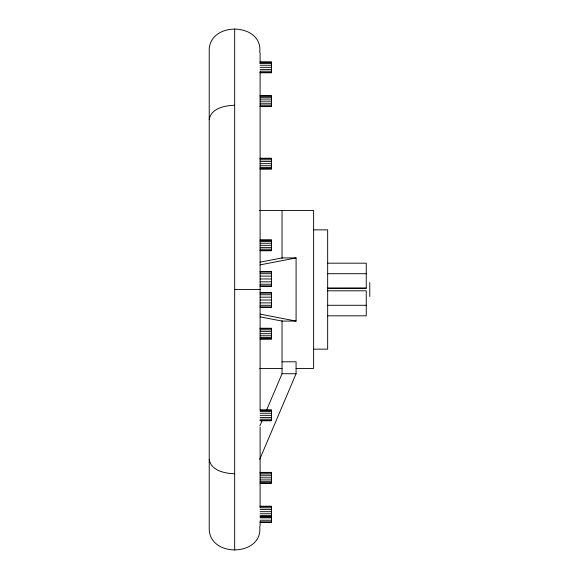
<?xml version="1.0" encoding="UTF-8"?>
<svg xmlns="http://www.w3.org/2000/svg" width="579" height="579" viewBox="0 0 579 579"><rect width="100%" height="100%" fill="white"/><g stroke="black" fill="none" stroke-linecap="round" stroke-linejoin="round"><path stroke-width="0.87" d="M259.718 52.276C263.148 23.095 210.894 20.895 209.229 49.128L209.229 529.872C210.894 558.105 263.148 555.905 259.718 526.724M209.229 119.527C211.009 108.23 225.086 105.501 234.669 105.262M259.79 426.115L262.265 420.296M266.506 410.316L282.045 373.716L282.045 320.592M259.703 459.386L296.079 373.716L296.079 361.795L282.045 361.795M260.109 262.164L282.045 257.916L296.079 257.916L296.079 321.084L282.045 321.084L260.109 316.836M260.109 264.878L296.079 257.916M260.109 61.902L271.515 61.902L271.515 72.78L260.109 72.78M260.109 62.315L271.515 62.315M260.109 63.495L271.515 63.495M260.109 65.261L271.515 65.261M260.109 67.338L271.515 67.338M260.109 69.422L271.515 69.422M260.109 71.188L271.515 71.188M260.109 72.368L271.515 72.368M260.109 95.723L271.515 95.723L271.515 106.601L260.109 106.601M260.109 96.136L271.515 96.136M260.109 97.315L271.515 97.315M260.109 99.081L271.515 99.081M260.109 101.166L271.515 101.166M260.109 103.243L271.515 103.243M260.109 105.009L271.515 105.009M260.109 106.189L271.515 106.189M260.109 158.219L271.515 158.219L271.515 169.097L260.109 169.097M260.109 158.632L271.515 158.632M260.109 159.811L271.515 159.811M260.109 161.577L271.515 161.577M260.109 163.654L271.515 163.654M260.109 165.739L271.515 165.739M260.109 167.505L271.515 167.505M260.109 168.684L271.515 168.684M259.537 210.546L313.623 210.546L313.623 368.454L296.079 368.454M313.623 229.849L327.663 229.849L327.663 349.151L313.623 349.151M260.109 239.872L271.515 239.872L271.515 250.75L260.109 250.75M260.109 240.285L271.515 240.285M260.109 241.465L271.515 241.465M260.109 243.231L271.515 243.231M260.109 245.308L271.515 245.308M260.109 247.392L271.515 247.392M260.109 249.158L271.515 249.158M260.109 250.338L271.515 250.338M327.663 263.184L366.261 263.184L366.261 288.183L327.663 288.219M260.109 271.515L271.515 271.515L271.515 286.431L260.109 286.431M260.109 272.087L271.515 272.087M260.109 273.701L271.515 273.701M327.663 273.708L366.261 273.708M260.109 276.118L271.515 276.118M260.109 278.969L271.515 278.969M260.109 281.828L271.515 281.828M260.109 284.246L271.515 284.246M260.109 285.86L271.515 285.86M327.663 288.183L366.261 288.183M234.669 289.5L260.109 289.5M327.663 290.817L366.261 290.817L366.261 315.816L327.663 315.816M260.109 292.569L271.515 292.569L271.515 307.485L260.109 307.485M260.109 293.14L271.515 293.14M260.109 294.754L271.515 294.754M260.109 297.172L271.515 297.172M260.109 300.031L271.515 300.031M260.109 302.882L271.515 302.882M260.109 305.299L271.515 305.299M327.663 305.292L366.261 305.292M260.109 306.913L271.515 306.913M260.109 328.25L271.515 328.25L271.515 339.128L260.109 339.128M260.109 328.662L271.515 328.662M260.109 329.842L271.515 329.842M260.109 331.608L271.515 331.608M260.109 333.692L271.515 333.692M260.109 335.769L271.515 335.769M260.109 337.535L271.515 337.535M260.109 338.715L271.515 338.715M259.71 368.454L282.045 368.454M282.045 373.716L296.079 373.716M260.109 409.903L271.515 409.903L271.515 420.781L260.109 420.781M260.109 410.316L271.515 410.316M260.109 411.495L271.515 411.495M260.109 413.261L271.515 413.261M260.109 415.346L271.515 415.346M260.109 417.423L271.515 417.423M260.109 419.189L271.515 419.189M260.109 420.368L271.515 420.368M260.109 472.399L271.515 472.399L271.515 483.277L260.109 483.277M260.109 472.811L271.515 472.811M260.109 473.991L271.515 473.991M260.109 475.757L271.515 475.757M260.109 477.834L271.515 477.834M260.109 479.919L271.515 479.919M260.109 481.685L271.515 481.685M260.109 482.864L271.515 482.864M260.109 506.22L271.515 506.22L271.515 522.417L260.109 522.417M260.109 506.632L271.515 506.632M260.109 507.812L271.515 507.812M260.109 509.578L271.515 509.578M260.109 511.662L271.515 511.662M260.109 513.739L271.515 513.739M260.109 515.505L271.515 515.505M260.109 516.685L271.515 516.685M260.109 517.098L271.515 517.098M260.109 517.814L271.515 517.814M260.109 520.231L271.515 520.231M260.109 521.845L271.515 521.845M234.669 473.738C225.086 473.499 211.009 470.77 209.229 459.473M260.109 314.122L296.079 321.084M369.771 282.48L369.771 296.52M282.045 210.546L282.045 258.408M260.109 52.776L260.109 63.625M260.109 71.651L260.109 409.686M260.109 427.374L260.109 507.349M260.109 521.679L260.109 526.224M234.669 28.95L234.669 550.05"/></g></svg>
